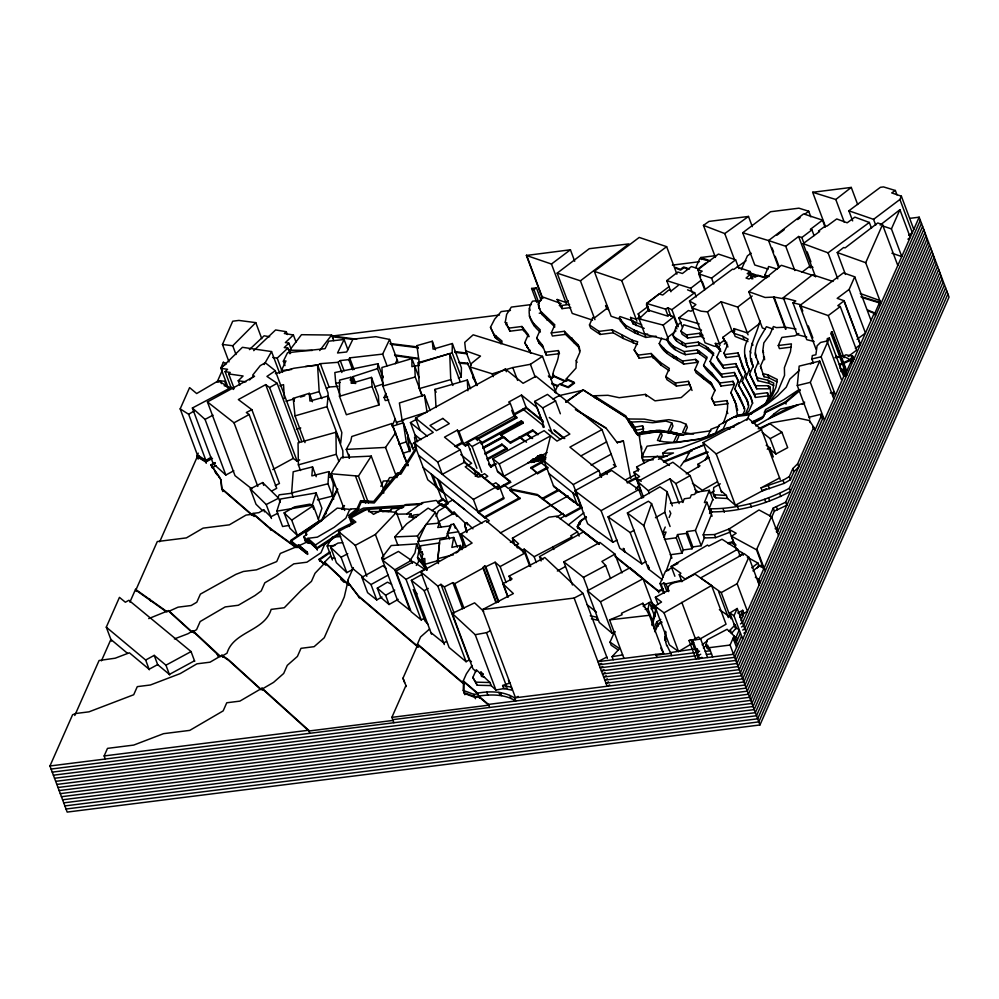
<?xml version="1.0" encoding="UTF-8"?>
<svg xmlns="http://www.w3.org/2000/svg" width="999" height="999" viewBox="0 0 999 999"><rect width="100%" height="100%" fill="white"/><g stroke="black" fill="none" stroke-linecap="round" stroke-linejoin="round"><path stroke-width="1.5" d="M397.003 423.926L382.842 386.039L381.918 367.495L411.938 358.591L411.925 366.683L414.66 365.959L415.259 377.023L422.34 395.954M350.974 377.21L351.248 383.341L371.478 377.41L378.371 395.854L378.958 404.982L346.378 414.747L339.485 396.303L339.585 380.107L350.974 377.21L353.097 382.892M462.662 547.477L462.687 544.93L463.424 544.817L462.724 539.822M755.244 352.922L756.368 357.929C752.359 346.94 761.35 335.889 766.395 326.723L773.338 329.183M540.409 332.005C531.043 325.062 525.037 311.713 532.517 301.198L536.201 300.736L538.573 301.998L541.021 300.137M452.172 352.797L452.335 343.519L433.091 349.175L432.305 341.246L416.92 345.617L419.255 363.012L452.172 352.797L461.251 377.073L458.391 377.959M461.251 377.073L461.413 367.807L452.335 343.519M580.019 350.911L579.37 347.939L565.521 334.378L552.397 336.026L551.248 332.954L564.373 331.293L578.221 344.867L579.857 352.31L576.286 360.402L576.011 368.094L566.358 378.796L567.12 380.856M616.97 540.059L612.924 542.307L587.637 523.763L574.974 490.746L611.7 470.442L638.786 489.585L642.02 498.214M374.662 386.8L383.304 383.978L377.56 368.619L377.884 363.736L334.84 372.54L335.789 383.416L339.972 394.593M721.091 490.871L726.398 495.429L727.547 498.501L715.808 497.852L714.435 496.928L713.286 493.856L713.736 487.549L720.304 483.816M714.435 496.928L714.61 494.405M293.207 497.127L291.646 492.944L293.182 471.778L312.537 466.895L316.196 476.673M333.716 499.15L327.972 483.778L328.846 471.615L311.863 475.886L312.537 466.895M333.441 483.903L332.567 496.078L317.432 499.887M723.014 423.514C726.073 416.446 728.933 408.291 726.947 400.599L713.823 402.247L711.5 398.176L715.084 390.072L711.213 382.917L694.867 369.667L698.451 361.563L695.604 359.378L682.492 361.026L672.714 355.12L665.709 350.374L659.253 343.544L661.638 338.137M666.67 645.691L665.097 639.472L665.521 631.281M665.809 632.042L665.384 640.234M809.789 418.968L797.289 385.527L799.163 366.121L819.717 361.101L833.84 398.901M438.998 561.401L437.962 558.603L439.772 539.972L453.696 537.45L457.355 547.227M658.066 604.445L655.394 597.277L668.543 590.284L667.894 589.685C667.132 583.129 677.172 581.868 681.942 581.206L694.967 574.088L711.575 585.501L726.048 624.225L700.349 638.773M328.159 395.979L341.833 432.555L340.684 443.244L327.01 406.668L328.159 395.979L309.965 401.061L309.278 393.319L293.219 398.364L295.017 415.884L305.007 442.607M670.079 526.498L664.76 512.25L667.057 491.67L659.964 486.85L608.066 516.858L619.78 548.201L641.882 563.898L645.878 561.55M354.345 383.441L352.772 379.245L353.084 376.598L377.56 368.619M438.486 563.573L437.45 560.776L439.597 542.932L420.866 545.716L419.393 552.347L425.137 567.719M764.21 358.753L762.824 350.686L763.823 342.907L769.879 334.49L773.401 326.536L776.36 327.597L785.326 327.185L796.041 329.108M841.37 379.395L826.997 340.984L827.322 338.549L829.395 338.062L843.755 376.486L844.48 372.227M813.461 363.224L811.862 358.966L812.324 355.569L815.896 354.732L817.07 345.829L820.529 342.482L826.997 340.984M831.455 332.068L845.816 370.479L845.554 372.427L831.18 334.003L831.455 332.068L832.117 331.905L846.478 370.329L776.935 527.672L775.149 528.708M528.483 336.538L523.114 329.545L509.989 331.193L505.269 322.215L506.643 314.385L511.326 307.093L531.406 304.558M506.418 325.287L506.868 322.677M453.696 537.45L451.86 547.415L460.389 545.454L461.963 549.65M842.544 373.426L843.268 369.48L840.833 370.879M839.772 368.132L843.618 369.93L841.121 371.653M844.767 373.002L846.141 372.502L852.309 358.541L850.374 360.427L839.635 365.234M844.417 372.552L845.853 371.74L847.002 374.812L845.566 375.624L843.618 369.93M412.487 563.249L411.413 560.352L398.439 551.436L382.467 560.027L394.805 569.78L409.977 610.352L397.639 600.599L381.68 557.979L391.221 545.541L416.77 543.906L414.947 552.884L409.94 560.739M426.61 569.905L420.342 561.65L418.681 560.689L417.532 557.617L419.068 550.049M419.006 559.115L418.394 562.112L416.283 565.422M653.771 624.35L648.026 608.99L649.412 602.397L643.069 606.143M652.622 621.278L654.008 614.697M553.421 377.36L552.659 375.312C553.833 366.808 560.014 359.44 558.354 350.574L545.242 352.222L546.391 355.294L559.502 353.646M651.985 624.812L656.093 608.104M652.272 625.574L656.73 607.604M565.884 516.533L537.387 494.517L511.338 489.123L510.052 489.822L510.389 490.746L511.675 490.047L537.737 495.442L565.884 516.533L581.93 507.767L553.771 486.663L544.243 461.163L550.574 435.876L499.25 463.936L492.794 458.741L544.13 430.681L557.03 441.083L569.867 434.066L549.275 417.457M753.321 366.72C744.592 351.149 757.08 335.851 759.864 320.617M707.454 648.676L705.981 644.73L707.379 639.71L727.097 629.295L734.103 635.938L737.549 645.154M707.829 645.292L707.13 647.802L710.351 650.749L705.282 651.385M347.702 580.444L348.551 584.565L347.702 580.444L353.359 567.644M578.059 528.633L577.285 526.585L580.019 521.228L586.213 516.67M288.723 525.474L282.58 526.51L276.835 511.151L280.731 498.963L316.146 492.932L321.89 508.304L318.394 519.168M313.786 509.353L312.212 505.157L316.146 492.932M460.389 545.454L458.479 551.373L455.969 553.059M739.822 617.544L742.694 610.314L737.786 613.061M740.971 620.629L743.843 613.386L742.694 610.314M663.111 577.285L643.806 525.649L651.573 503.646L648.401 501.236L627.409 512.974L648.326 568.918L662.374 579.782M671.34 556.518L666.358 570.616L668.793 570.317M449.45 538.998L447.352 533.416L450.749 524.575L453.746 524.113L458.541 531.755L463.761 545.729M477.085 385.527L470.142 366.958L471.553 363.349L480.519 356.094L465.659 350.786L464.722 342.382L473.176 334.815L542.494 356.331L556.381 393.469M670.154 554.77L681.992 553.134L676.248 537.774L677.547 534.577L686.325 533.379L687.075 531.555L695.416 530.382L706.88 502.235L704.382 502.597L709.365 490.284L695.629 492.22L694.767 494.393L691.333 494.905L690.097 497.952L684.265 498.776L683.154 501.573L670.441 503.359M681.992 553.134L683.291 549.949L677.547 534.577M809.128 417.182L820.866 414.31L821.515 415.447L789.31 488.324L790.459 491.396C766.146 504.507 737.474 512.3 710.214 511.838L709.065 508.766L712.811 499.5M709.527 513.523L710.639 510.789M730.544 531.943L715.634 537.637L704.345 537.949L703.196 534.865L711.475 514.535M683.291 549.949L692.07 548.751L692.831 546.915L701.161 545.754L704.595 537.312M417.894 541.583L425.999 524.325L439.51 523.114L437.712 527.522L450.974 525.811L446.178 537.375L417.894 541.583L421.029 549.962M664.547 536.663L662.986 532.479L665.222 527.047M669.13 517.532L670.816 513.449L669.642 510.876M663.973 537.087L666.058 532.042L662.986 532.479M211.189 457.217L205.869 460.364L197.427 454.995L180.182 408.891L189.598 387.612L196.678 393.544L218.556 380.656L229.92 388.261M229.021 361.95L222.465 344.443L232.73 321.203L238.886 320.429L255.769 322.627L261.775 338.686M111.513 641.121L106.294 627.16L119.455 597.365L125.35 602.222L128.908 600.287L191.059 651.573L194.705 661.35M217.07 382.167L222.39 370.142M910.002 218.331L919.167 217.183L949.05 297.09L759.952 724.962L67.183 812.087L49.95 765.983L72.602 714.735L75.862 713.486L88.986 711.837L133.704 694.742L137.288 686.638L150.399 684.989L180.22 673.588L196.915 663.836L210.04 662.187L221.978 655.207L228.571 659.777L260.889 689.148M74.775 715.484L99.076 660.501L115.197 658.204L129.37 652.784L149.101 669.255L157.655 664.61L169.393 674.412L194.505 660.789M101.423 660.851L110.889 639.447L127.585 653.396M129.895 602.122L135.539 589.348L167.233 611.838M197.727 458.079L196.965 456.031L198.227 453.171M159.69 541.783L197.253 456.793L205.769 462.013L212.512 458.366M198.114 459.103L199.375 456.243M105.295 759.028L104.146 755.943L107.492 748.376L133.729 745.079L163.536 733.678L189.773 730.381L223.177 710.876L226.748 702.772L239.872 701.123L262.05 688.174L308.641 730.232L309.79 733.303M277.947 497.514L279.146 494.817L292.657 493.119M388.773 400.075L385.264 400.524L384.116 397.44L385.901 393.394M392.195 425.761L395.179 419.006M380.894 486.451L383.279 481.043L389.111 480.756M500.874 343.831L502.072 341.134L494.055 334.49L490.472 327.285L494.692 319.106L501.186 311.576L510.452 310.414M435.964 516.471L438.349 511.063L446.041 506.193L454.12 514.16M538.311 303.971L539.585 308.953L538.311 303.971L542.12 296.778L561.188 303.546M524.7 342.719L530.831 352.822L524.7 342.719L528.284 334.628L521.965 326.473L508.841 328.122L505.269 322.215M465.634 523.563L453.983 512.075L453.296 513.623L438.361 521.915L439.223 524.225M536.675 337.999L542.257 344.955L543.406 348.027L539.235 343.444L536.675 337.999L540.247 329.895L533.329 323.114L529.258 315.984M551.248 332.954L554.832 324.85L540.684 311.326L541.833 314.398L554.87 326.948M347.402 581.493L358.454 595.904L418.606 647.077L417.457 644.005L420.591 636.925L429.607 628.983M404.607 682.554L402.984 678.196L417.744 644.78L463.524 683.728M393.881 722.727L391.87 717.357L405.956 685.476M637.524 344.48L623.164 338.436L613.261 332.804L600.137 334.453L590.609 327.997L589.46 324.925L592.744 317.482L594.33 318.007L607.654 307.854M656.068 336.151L645.866 337.437L635.364 333.179L626.061 327.972L620.454 321.029L619.305 317.957L619.929 316.533L633.016 320.941M620.454 321.029L621.078 319.605M417.457 644.005L464.41 683.953L463.261 680.881L466.371 673.85L472.028 665.496M472.864 677.472L476.286 669.73L490.022 682.517L491.171 685.589L477.26 685.239L472.864 677.472L477.26 685.239M480.419 673.301L480.969 672.065L483.354 674.3L480.419 673.301L481.568 676.373L484.503 677.372M481.568 676.373L482.117 675.137M646.503 304.882L649.063 311.313L646.503 304.882L647.302 303.072L669.118 286.576M669.293 370.716L660.938 365.06L652.31 356.568L639.198 358.216L634.165 349.912L637.737 341.808L632.255 340.197L612.112 329.732L598.988 331.381L589.46 324.925M695.791 267.607L699.837 258.441L709.377 261.201M706.643 358.966L698.413 353.022L685.302 354.67C677.884 351.748 669.492 347.515 666.845 339.36L667.719 337.4L676.011 330.931M713.736 355.219L707.329 349.575L699.375 345.179L686.263 346.828C681.218 344.043 674.55 341.471 672.989 335.377L676.148 326.848L677.222 326.011M704.12 338.311L700.774 336.338L687.649 337.987L682.092 334.228L680.943 331.156L683.753 324.787L701.523 330.082M692.032 390.484L689.547 384.428L676.435 386.076L666.895 379.62L665.746 376.548L669.33 368.444L659.79 361.988L651.161 353.496L638.049 355.144L634.165 349.912M653.296 459.777L642.807 460.089L639.035 434.677L655.844 431.993L661.013 432.342L657.429 440.447L663.885 441.82L675.936 442.582L702.135 438.823M659.777 440.821L662.162 435.427L661.013 432.342M632.554 425.174L631.405 422.102L640.834 421.578L652.697 422.752L665.821 421.103L671.79 422.914L668.206 431.019L682.966 434.852M741.283 269.705L747.402 255.869L751.136 253.172M669.954 432.742L672.939 425.986L671.79 422.914M703.583 365.347L711.825 373.052L719.829 382.979L732.954 381.331L734.103 384.403L720.978 386.051C716.882 377.759 707.255 373.564 703.583 365.347L707.167 357.255L698.588 350.674L697.265 349.95L684.153 351.598L673.301 346.203L666.845 339.36M639.56 433.578L658.541 431.556L677.534 433.491L673.95 441.595L678.583 442.282M738.823 382.417L735.501 375.549L722.389 377.197L711.288 364.385L710.139 361.313L713.723 353.209L706.181 346.503L698.226 342.108L685.102 343.756L675.349 337.812L672.989 335.377M676.286 441.958L678.683 436.563L677.534 433.491M629.632 422.053L628.483 418.981L644.417 419.143L655.831 421.328L668.955 419.68L680.381 421.853L686.188 424.313L682.604 432.417L693.543 434.128M742.145 377.684L736.912 366.683L723.8 368.331L718.044 360.314L716.895 357.242L720.479 349.138L715.334 343.394L719.442 343.831L724.387 340.135M684.952 432.792L687.337 427.397L686.188 424.313M745.766 374.013L739.148 355.969L726.023 357.617L723.95 353.134L727.534 345.03L722.839 337.362L731.88 330.607L734.652 331.506M765.596 277.185L764.834 275.137L768.643 266.496L777.422 269.156M618.319 650.049L611.163 645.204L610.014 642.132L614.722 631.48M707.28 437.4L710.863 429.295L719.417 425.949M730.868 392.532L735.439 402.822L730.868 392.532L734.452 384.428L732.954 381.331M744.505 408.504L734.764 388.823L738.336 380.719L734.352 372.477L721.241 374.126L710.139 361.313M748.713 405.432L748.026 402.46L738.648 385.114L742.232 377.01L735.764 363.611L722.652 365.259L716.895 357.242M752.734 403.234L751.398 398.813L742.182 381.456L745.766 373.351L742.232 366.146L737.999 352.897L724.874 354.545L723.95 353.134M745.716 377.784L754.332 394.355L767.444 392.707L768.593 395.779L755.481 397.427L745.716 377.784L749.3 369.68C744.954 360.302 741.857 348.514 748.139 339.223L742.831 336.288L733.99 333.354L733.978 328.584L747.339 332.917L759.452 323.651M749.575 374.088L755.619 385.751L768.031 385.714L769.18 388.786L756.767 388.823L749.575 374.088L753.146 365.984L752.559 364.672M663.711 593.319L660.052 583.541L665.409 571.44L671.89 567.632M773.738 385.626L769.08 383.329L757.854 380.694L754.67 370.229L758.253 362.125M736.176 417.37L737.374 414.66L735.576 403.409L736.725 406.481L734.29 399.75M777.085 381.88L768.98 377.884L763.998 376.71L760.476 366.283L764.06 358.179L763.448 356.693M742.906 414.573L744.692 410.527C743.169 402.697 739.01 395.517 734.764 388.823M745.004 414.922L748.588 406.818L746.877 399.388L738.648 385.114M791.083 347.128L779.42 348.589L778.271 345.517L781.855 337.412L794.967 335.764L798.825 333.516M653.733 628.708L656.818 621.753L660.801 619.43M746.877 420.217L749.275 414.81L765.971 405.057L777.509 395.954L786.25 387.212L789.822 379.108L799.487 370.242M654.595 631.018L657.679 624.05L661.663 621.728M654.882 631.78L657.966 624.825L661.95 622.502M765.172 404.67L768.156 397.927L767.444 392.707M765.184 414.285L764.422 412.237L765.609 409.54L784.015 399.575L798.151 390.147M848.163 356.518L856.58 350.199L840.271 306.556L837.799 305.682L844.13 300.749L837.212 298.351L849.138 289.423L854.707 276.81L843.406 272.852L799.737 305.582L816.046 349.225M835.476 395.229L821.103 356.805L829.395 338.062M831.18 334.003L832.117 331.905M824.462 420.142L810.326 382.342L819.717 361.101M880.981 303.584L865.708 262.712L882.517 224.663L877.759 222.964L845.154 247.864L843.593 247.552L837.262 252.535L845.441 274.438M736.5 549.587L742.519 552.847L741.895 554.27L739.198 555.594M895.354 190.497L883.491 186.913L880.419 187.3L848.875 210.801L873.563 219.343L899.924 199.475L901.373 196.191L891.72 192.919L895.354 190.497L896.977 194.817M891.907 253.234L901.772 256.556L891.433 228.896L899.912 209.715L910.251 237.375L907.929 239.186M721.228 592.594L737.125 583.703L748.838 557.205L744.143 553.633L700.636 577.934L721.228 592.594L731.031 618.793M769.655 516.158L773.238 508.054L785.676 502.21L823.313 417.07M728.708 529.195L736.176 533.254L731.505 536.213L756.493 549.762L771.515 516.683L759.015 509.94L728.708 529.195L734.178 543.856M779.595 477.947L761.051 487.849L783.004 480.307L789.272 476.648L792.856 468.543L797.639 463.811L813.785 427.26L809.415 420.554L798.089 418.144L771.253 422.802L758.179 428.821M771.403 517.882L774.387 511.126L786.825 505.282L785.676 502.21M761.051 487.849L762.237 490.909L784.153 483.379L790.421 479.72L794.005 471.615L798.788 466.883L797.639 463.811M742.719 639.123L733.99 615.759L737.2 608.491L745.941 631.855L743.893 633.141M821.515 415.447L822.664 418.519L820.866 414.31M832.691 395.829L834.315 392.157L830.356 393.082M840.122 366.508L839.347 364.46L850.087 359.665L852.721 356.181L845.991 354.807L843.406 356.156L834.927 357.729M777.372 532.367L874.387 312.837L867.669 310.002M879.295 304.87L880.281 305.182L879.132 302.11L879.832 300.512L860.264 293.519M759.952 724.962L730.069 645.054L734.103 635.938M758.029 581.793L919.167 217.183M734.265 638.061L736.275 636.7L739.272 629.894L735.177 627.085M920.329 220.255L742.494 622.627L740.446 623.913M740.421 632.966L736.4 642.082L734.402 640.184M921.478 223.326L743.643 625.711L741.595 626.997M741.57 636.051L733.516 654.283L601.373 670.891L603.908 669.58M922.626 226.398L744.792 628.783L742.744 630.069M923.775 229.47L734.665 657.354L602.522 673.963L605.057 672.652M924.924 232.555L735.813 660.426L603.671 677.047L606.206 675.724M926.073 235.627L736.962 663.498L604.82 680.119L607.355 678.796M927.222 238.699L738.111 666.57L605.968 683.191L608.503 681.867M928.371 241.77L739.26 669.642L514.635 697.889C503.546 691.133 490.047 690.971 477.622 693.094L463.261 680.881M929.52 244.842L740.409 672.714L488.449 704.407L478.771 696.166M930.668 247.914L741.558 675.786L392.732 719.655M931.817 250.986L742.707 678.858L49.95 765.983M932.966 254.058L743.855 681.942L51.099 769.055M934.115 257.143L745.004 685.014L52.248 772.127M935.264 260.215L746.153 688.086L53.397 775.199M936.413 263.286L747.302 691.158L54.545 778.271M937.561 266.358L748.451 694.23L55.694 781.343M938.71 269.43L749.6 697.302L56.843 784.427M939.859 272.502L750.749 700.374L57.992 787.499M941.008 275.574L751.897 703.446L59.141 790.571M942.157 278.646L753.046 706.53L60.29 793.643M943.306 281.718L754.195 709.602L61.439 796.715M944.455 284.802L755.356 712.674L62.587 799.787M945.603 287.874L756.505 715.746L63.736 802.859M946.752 290.946L757.654 718.818L64.885 805.931M947.901 294.018L758.803 721.89L66.034 809.015M387.025 365.771L382.667 354.096L389.598 339.448L375.811 336.675L352.947 339.148L346.715 351.973L337.537 352.984L344.106 339.51L328.746 341.171L325.075 348.676L287.525 352.722L283.354 361.226L284.99 365.609M395.292 363.723L397.177 359.727M337.45 488.611L321.815 519.58L290.609 540.471L298.589 547.09M352.635 369.842L348.813 359.615L349.662 357.867L382.667 354.096M337.737 489.385L322.103 520.342L290.896 541.246L297.727 546.915M551.111 379.583L552.947 376.086L565.097 381.456M705.331 459.815L707.504 455.706M349.488 458.029L346.266 449.4L350.736 441.258L351.76 436.513L391.82 423.551L408.017 465.721M264.136 364.56L271.553 351.561L242.432 347.315L220.929 368.344L228.546 388.723M332.392 559.952L327.173 545.978L332.417 537.125L340.684 536.575M383.104 492.757L382.342 490.709L389.585 477.597L396.703 477.235M341.745 508.716L343.394 506.081M342.033 509.49L344.505 505.544M344.692 510.452L330.969 473.751L341.396 457.467L371.253 456.118L383.916 489.997M368.469 502.934L358.441 476.111L371.253 456.118M346.266 449.4L385.552 447.427L395.654 432.629M397.54 475.999L405.132 464.885L407.717 464.56M667.132 456.268L641.645 456.943L647.065 446.191L702.472 438.611M680.694 466.133L684.253 460.976L706.718 451.835M412.537 517.869L411.064 513.923L408.841 517.02L416.096 517.132M635.664 489.36L637.986 486.213M638.274 486.975L639.847 484.865M394.755 536.913L417.457 535.988L435.314 512.325L428.084 508.154L406.73 523.838L394.755 536.913L397.889 545.292M290.709 353.047L289.648 350.212L301.486 334.702L331.606 335.04L333.728 340.709M319.73 350.562L331.606 335.04M394.767 512.937L396.491 510.676L405.844 504.557L422.677 503.459M764.61 405.045L769.367 398.988L772.939 390.884L773.75 383.129L767.931 380.257L756.705 377.622M765.134 404.645L770.554 394.405L770.217 386.788L768.031 385.714M729.033 631.131L735.189 624.812L734.028 624.013M613.211 659.752L612.062 656.68L619.555 648.588L610.014 642.132M672.614 566.108L677.572 562.812M396.378 512.387L380.232 510.714L373.514 514.348L367.182 509.14L350.899 517.957L355.881 522.065L338.474 531.505L355.257 545.367L375.387 534.465L396.378 512.387L402.684 529.27M222.465 344.443L232.73 345.766L255.769 322.627M329.832 551.885L319.118 559.265L325.761 565.197L324.613 562.125L330.694 556.068M814.135 341.521L806.73 339.66L792.944 302.772L795.753 300.961L783.303 297.714L797.09 334.59L806.78 337.113M234.141 388.486L228.696 373.926L230.195 372.44L225.112 371.665L231.106 387.687M239.872 385.102L238.237 380.731L243.069 375.999L228.696 373.926M225.112 371.665L227.547 369.305L220.929 368.344M249.55 379.957L252.834 376.748M253.709 350.661L275.612 329.945L286.301 331.705L287.362 334.553M296.041 342.083L293.394 334.99L285.377 342.57L288.886 343.181L290.996 348.851M288.886 343.181L284.265 347.54L287.849 348.089L289.972 353.758M272.715 357.43L277.173 358.154L287.849 348.089M744.73 415.134L748.9 411.213L752.484 403.109L750.249 395.741L742.182 381.456M249.388 349.613L264.123 335.789L269.68 336.738M667.407 340.097L644.792 334.19L639.048 318.831L648.376 310.102L666.995 315.884L669.03 314.935L673.776 316.795L677.434 326.573M286.301 331.705L284.365 333.504L293.394 334.99M764.422 412.237L785.289 401.998L799.924 389.535M802.322 404.158L804.632 402.098M381.755 511.026L380.956 508.454L403.658 507.067M681.892 581.73L679.258 574.7L680.893 573.251L671.191 566.396L707.504 545.067L708.753 546.053L721.99 539.223L737.624 549.238L740.247 556.281M388.936 511.513L392.245 508.603L402.572 507.929M466.308 531.718L464.66 524.275L466.595 522.577L472.952 528.833M583.853 512.749L568.306 524.999M747.352 557.305L757.954 563.061L751.785 567.794M752.934 570.866L759.103 566.133L757.954 563.061M756.655 568.281L760.152 565.209M751.785 278.896L750.149 274.525L746.028 278.047L749.05 279.033L752.971 276.448L755.232 277.11L758.104 275.299L766.658 277.784M800.211 390.297L785.576 402.772L764.71 412.999L762.312 418.406L752.884 423.414M495.866 602.385L482.829 567.494L484.765 565.909L485.801 566.733L498.851 601.623M814.522 275.936L781.38 265.297L748.813 291.696L765.097 297.477L774.063 297.065L784.777 298.988M693.481 309.278L691.058 311.238L688.398 310.527L678.858 317.869L682.317 327.085M358.866 508.591L351.136 508.941L349.413 510.152L345.829 518.244L334.066 527.385L317.37 537.137L307.904 538.324L315.409 545.004L338.811 529.545L351.423 523.239L349.126 517.095L357.63 510.327L361.213 502.235L374.25 502.972L398.039 474.4L400.886 474.163L416.62 448.801M351.423 523.239L353.484 521.603M348.801 526.336L351.71 524.013M702.16 644.842L707.017 640.983M703.308 647.914L706.955 645.029M317.67 365.147L320.342 363.661L338.074 362.3L340.259 360.577L348.813 359.615M639.048 318.831L663.174 325.112L673.776 316.795M306.231 534.94L305.469 532.892L337.25 508.104L350.836 509.478M678.134 285.539L671.653 290.597L668.731 290.035L662.737 295.005L659.028 293.956L646.603 303.459L649.263 310.552M825.436 226.461L812.662 192.283L835.788 199.488L851.273 187.425L857.666 204.52M880.156 225.1L899.912 209.715M339.685 533.603L324.525 544.692L320.941 552.784L306.905 562.2L293.793 563.861L275.886 576.348L264.822 582.804L261.238 590.909L255.02 595.516L238.324 605.257L225.212 606.917L200.162 621.54L196.578 629.645L193.232 631.605L219.867 656.593M783.303 297.714L812.587 274.737L833.041 281.468M670.916 291.795L666.733 280.619L677.846 272.04L682.404 273.514L691.408 266.558L698.301 268.756L705.706 263.049M666.733 280.619L690.709 288.286L701.485 279.982M746.028 260.764L733.766 269.443L732.542 269.143L689.485 301.024L695.916 304.595L691.97 307.792L701.111 311.188L707.492 311.863L721.078 301.71L737.687 307.093L752.222 295.979M557.18 273.152L589.26 248.701L628.87 243.906L580.419 280.819L557.18 273.152L572.227 313.411L592.569 320.117M700.586 277.023L697.864 269.742L718.406 254.071L735.614 259.802L738.885 268.544M704.682 289.835L698.688 273.826L702.16 271.179L697.864 269.742M698.688 273.826L711.575 278.134L735.614 259.802M536.825 302.422L531.605 288.449L533.978 289.71L536.426 287.837L541.121 300.412M778.708 267.732L768.556 240.559L803.596 213.886L822.502 220.142L825.174 227.297M768.556 240.559L785.738 246.278L798.613 236.476L801.822 237.537L803.958 243.257M822.502 220.142L810.376 229.37L811.925 229.857L814.06 235.577M801.822 237.537L811.925 229.857M802.022 272.178L809.764 266.296L812.974 267.357M621.203 319.643L611.101 316.246L594.33 271.366L639.21 237.425L666.633 246.666L676.91 274.163M594.33 271.366L621.74 280.607L666.633 246.666M768.131 269.068L754.782 265.01L742.707 232.742L770.554 211.738L798.9 208.179L808.715 211.226L810.813 216.845M639.372 316.945L638.224 313.873L648.051 306.456M639.86 316.583L636.226 319.33L630.569 317.432L631.718 320.504M542.519 298.576L526.386 255.457L570.417 249.775L574.712 261.276M526.386 255.457L551.46 264.036L570.417 249.775M568.194 300.662L565.834 302.447L557.155 299.475L562 308.641L570.741 307.542M776.797 235.289L784.165 229.745M797.664 219.555L800.124 217.707M805.032 214.011L808.715 211.226M908.74 235.377L912.324 232.667L899.924 199.475M799.737 305.582L828.246 315.584L840.271 306.556M857.105 339.31L865.459 333.054L849.138 289.423M724.3 344.131L726.76 342.295M855.356 348.401L860.314 344.692L843.993 301.049M646.603 303.459L665.496 309.103L667.769 307.817L671.89 309.653L694.655 292.682L696.253 296.94M677.634 325.012L681.231 322.34M752.859 278.808L750.137 271.503L747.252 273.626L750.149 274.525M815.584 276.885L803.146 243.644L819.642 231.493L818.481 231.069L825.649 225.786L826.81 226.224L836.712 218.943L847.177 222.802L854.882 217.133L869.33 222.452L871.49 228.234M803.146 243.644L828.059 252.822L869.33 222.452M406.768 513.823L422.302 502.659L436.251 500.424L440.784 504.895M715.434 257.43L703.458 225.387L708.953 221.416L748.488 216.446L752.297 226.636M703.458 225.387L724.762 233.566L748.488 216.446M431.943 510.689L441.608 503.758L445.329 507.43M663.786 456.356L662.637 453.284L667.844 449.562L680.956 447.914L710.701 436.663L727.01 427.809L734.29 426.898M218.419 382.167L220.354 380.844L224.638 381.256L226.736 386.838M330.12 552.659L319.405 560.039L323.838 563.985M565.809 401.81L583.241 389.86L625.923 416.92L637.674 435.002L640.284 434.553M565.971 402.272L583.241 389.86M301.798 441.62L275.299 370.754L266.945 376.423L277.148 383.291L299.313 442.582M297.465 535.514L291.72 520.154L313.286 505.681L319.031 521.041L297.465 535.514L289.897 528.234L284.153 512.874L294.568 506.88L309.84 504.17L313.286 505.681M470.142 366.958L492.22 373.826L512.812 367.557L530.419 364.298L542.494 356.331M339.96 532.617L316.558 548.076L303.671 536.6L307.005 534.403L305.469 532.892M340.247 533.391L316.845 548.838L309.353 542.157L305.682 542.619L298.863 545.729L307.43 552.834L306.743 553.146L297.427 546.378L280.294 553.471L276.711 561.575L256.493 569.83L243.369 571.478L235.914 574.35L200.387 594.118L196.803 602.222L191.171 605.519L178.047 607.167L168.831 611.338L190.722 631.156M758.241 565.659L764.06 568.156L757.042 549.413M737.2 608.491L729.894 612.949L735.901 629.008M693.756 642.569L678.546 651.535L669.355 644.867L654.882 606.143L661.538 602.035L655.394 597.277M698.751 467.008L697.777 464.373L709.178 457.43M577.522 531.755L570.666 535.876L572.065 536.888L534.153 556.705L524.188 549.138L522.415 550.037L516.271 544.992L518.618 543.843L512.425 538.186L548.938 517.207L556.88 516.108L577.522 531.755L579.158 536.126M180.182 408.891L188.636 414.26L193.956 411.126M398.201 599.35L389.061 604.507L380.756 597.39L377.31 588.161L387.45 582.192L391.546 584.19M686.238 473.913L699.987 465.809L697.777 464.373M654.882 606.143L664.048 612.812L711.575 585.501M608.066 516.858L630.157 532.554L634.153 530.207M655.444 517.719L664.76 512.25M277.71 513.299L270.816 516.808L263.711 509.84L258.866 512.662L252.972 513.411L254.121 516.483L221.703 488.474L220.767 479.283M329.682 477.322L332.28 475.799M220.754 656.643L192.944 630.831L187.949 633.753L174.388 638.935M776.298 531.78L778.084 530.744L776.935 527.672M353.521 569.068L346.815 572.627L336.401 562.674L330.657 547.315L338.037 543.081L342.657 542.669M394.805 569.78L411.413 560.352M717.257 481.818L702.359 490.284L692.419 483.204M710.077 493.356L714.135 491.046M737.624 549.238L685.139 579.033L679.258 574.7M529.745 566.196L524.85 553.109L485.876 520.554L460.989 533.916L472.102 543.031L420.841 571.915L437.824 586.113L440.946 584.34L444.33 586.937L454.108 613.111M420.841 571.915L449.113 647.514L466.083 661.713L469.218 659.952L471.466 661.675M377.31 588.161L385.614 595.279L394.755 590.134M767.257 449.213L769.854 447.752L773.301 456.968M621.99 572.914L614.947 554.095L601.898 561.45L605.656 565.496L610.526 578.521M736.575 647.364L733.091 638.224M275.287 485.576L279.458 483.466L251.873 409.702L238.349 399.575L265.697 384.627L269.593 387.512L277.148 383.291M265.697 384.627L293.269 458.391L297.178 461.276L299.688 459.865M574.974 490.809L601.086 510.651L638.786 489.585M690.147 475.599L672.864 462.25L637.624 481.593L648.289 490.659L669.904 478.858L675.873 483.578L690.147 475.599L696.678 493.069M742.17 614.323L747.464 611.363L737.125 583.703M326.398 388.511L329.071 387.025L337.937 386.338M557.342 571.028L565.422 566.533M431.518 634.19L411.376 580.332L422.152 574.375M381.993 597.015L376.748 599.912L367.62 592.682L361.875 577.322L382.879 565.759L386.301 568.468M361.875 577.322L371.004 584.54L388.062 575.149M444.33 586.937L452.859 582.617L454.782 583.628L483.454 567.832L496.491 602.734M660.052 583.541L661.138 584.44L663.748 583.004L665.983 583.866L681.68 580.307M275.299 370.754L265.309 362.774L260.264 365.634L252.647 375.199L254.583 376.311L207.43 401.923L234.016 422.789L249.138 414.535L276.711 488.299L271.678 491.046M272.764 469.592L293.269 458.391M420.104 430.394L415.509 418.106L505.344 368.993L523.076 383.291L535.914 376.273L601.985 429.582L615.784 466.471L599.55 475.337M417.582 441.72L410.439 422.589L417.245 418.868M481.868 523.439L427.772 479.807L413.986 442.932L433.241 432.405L415.509 418.106M477.659 439.31L516.845 417.894L516.495 416.97L514.885 415.671L463.548 443.731L458.953 431.431L457.342 430.132L444.505 437.15L460.164 449.775L464.76 462.075L442.295 474.35L437.699 462.062L413.986 442.932M541.758 419.98L537.162 407.692L521.503 395.055L508.678 402.073L510.289 403.371L515.909 418.394M458.953 431.431L510.289 403.371M544.28 427.147L534.652 401.423L547.489 394.405L555.544 400.911L560.364 413.773M454.72 446.378L461.938 442.432L465.509 445.954L469.555 443.731M455.869 446.853L462.275 443.356L465.509 445.954M543.369 421.928L526.448 408.279L513.611 415.284L516.845 417.894M476.91 468.331L467.295 442.607L476.273 437.699L481.118 441.595L490.734 467.332M465.159 445.03L467.857 443.556M475.961 439.123L516.495 416.97M437.699 462.062L460.164 449.775M553.021 399.026L559.627 395.417M467.295 442.607L472.127 446.503L481.118 441.595M534.652 401.423L542.719 407.917L555.544 400.911M480.806 443.019L521.328 420.866L522.939 422.165L523.289 423.089L500.824 435.364L500.487 434.44L522.939 422.165M481.143 443.943L521.678 421.79L523.289 423.089M482.842 447.527L501.898 437.1M483.004 447.902L503.271 436.825M483.191 448.439L503.608 437.287M484.79 453.471L501.86 444.143L506.693 448.039L507.03 448.963L487.35 459.727M485.139 454.383L502.197 445.054L507.03 448.963M500.487 434.44L510.152 442.245L532.617 429.97L538.374 434.615M500.824 435.364L510.501 443.169L532.954 430.894L537.562 434.602M487 458.803L506.693 448.039M488.623 463.948L490.946 465.834L494.792 463.723M488.961 464.872L491.296 466.758L496.428 463.948M475.174 476.173L479.183 473.976M443.144 499.825L442.794 498.901L437.587 501.748L437.937 502.672L443.144 499.825L447.977 503.721L443.356 506.243M484.565 478.046L487.774 476.298L484.54 473.688L478.134 477.197L465.234 466.795L471.653 463.299L460.776 454.52M441.858 505.956L452.759 499.987L464.572 509.39M527.759 462.662L540.559 460.164L537.3 457.467M547.065 452.597L503.846 476.236L499.25 463.936M527.959 463.211L529.383 462.437M492.619 484.552L495.829 482.792L499.05 485.402L503.996 498.613L478.321 512.637L473.389 499.425L418.581 455.219M532.192 460.189L534.34 461.925L537.162 460.264L537.537 461.276L538.961 460.489L535.701 457.792M538.923 460.389L540.359 459.615L540.734 460.626L543.543 458.966L543.918 459.977L538.548 455.644M540.521 460.064L543.756 459.515L539.423 455.956M543.718 459.415L545.354 459.19L539.935 454.757M548.226 467.882L537.662 473.663L530.869 467.544L545.566 459.503M473.389 499.425L499.05 485.402M531.206 468.469L544.58 461.151M601.985 429.582L569.905 447.127L598.913 470.529L601.473 477.36M463.611 461.151L497.452 488.449L510.289 481.431L510.639 482.355L497.802 489.373L463.948 462.062M547.614 467.107L508.441 488.523L503.608 484.627M477.984 511.725L503.646 497.689M581.181 455.769L606.593 441.883M519.717 497.627L484.428 516.92L484.777 517.844L520.067 498.551L510.052 489.822M486.7 522.227L489.26 520.816L423.176 467.52M591.133 465.134L611.188 454.17M558.266 489.647L542.22 498.414L542.569 499.338L558.616 490.571L558.266 489.647L581.58 506.843L559.902 518.693M544.243 461.163L573.251 484.565L598.913 470.529M500.349 532.942L568.131 495.891M510.364 542.27L514.435 540.047M556.455 517.07L563.236 513.374M395.904 571.078L406.031 579.37L424.625 569.255L413.474 561.763L395.904 571.078L411.076 611.638L421.203 619.929L425.187 617.769M411.376 580.332L424.175 590.671L428.271 588.448M485.801 566.733L495.117 562.225L500.137 566.545L524.85 553.109M760.114 429.108L769.992 423.726L781.93 432.292L787.687 447.652L775.923 453.996L770.279 449.575M446.441 641.433L443.706 642.919L430.906 632.579M196.965 456.031L205.482 461.251L210.876 458.329M211.8 466.82L211.039 464.76L215.072 462.574M215.359 463.349L211.326 465.534L219.48 477.197M212.188 467.844L216.221 465.646M106.294 627.16L145.654 660.039L154.208 655.381L165.946 665.197L169.605 674.974M165.946 665.197L191.059 651.573M738.761 422.939L728.483 428.509L729.807 429.258M755.831 425.974C771.54 417.632 786.588 406.256 804.545 403.334M586.5 517.445L581.618 520.516L577.572 527.36L598.376 543.543M615.072 631.955L612.325 633.428L599.288 622.427L587.449 590.771L629.994 567.757L643.031 578.758L654.333 608.978M587.449 590.771L600.486 601.773L643.031 578.758M651.061 608.791L653.721 607.342L651.348 605.344M762.262 432.43L770.179 438.623L781.93 432.292M709.065 508.766C736.325 509.228 764.997 501.436 789.31 488.324M572.452 584.989L563.798 561.838L599.949 542.445L614.947 554.095M233.566 389.46L231.331 387.387L192.382 408.004L205.045 419.393L213.012 415.147M192.382 408.004L213.187 463.623L225.836 475.024L233.816 470.766M721.703 492.519L703.046 442.619L748.376 418.394L761.55 429.695L780.207 479.595M703.046 442.619L716.196 453.921L761.55 429.695M563.798 561.838L583.453 577.36L605.656 565.496M726.623 497.714L735.389 505.244L766.183 488.798M330.657 547.315L341.071 557.255L347.777 553.696M701.897 657.317L699.55 658.553L692.657 640.109L698.501 637.012L700.686 639.098L707.579 657.542M699.587 651.161L697.252 652.397L599.075 664.747L601.61 663.423M700.736 654.233L698.401 655.469L600.224 667.819L602.759 666.495M640.759 490.709L633.853 472.265L639.085 469.518L636.6 466.945L657.417 456.193L669.392 465.472M518.194 696.39L515.509 697.777L482.529 609.577L574.138 598.051L583.016 593.431L607.342 658.503M606.805 657.055L597.926 661.675L663.623 653.408L649.375 615.297L642.906 603.271L621.503 613.274L622.102 614.722L609.565 619.867L623.813 657.979M609.652 684.939L607.117 686.263L574.138 598.051M510.676 580.456L509.053 576.123L544.792 557.542L583.016 593.431M507.729 596.728L502.859 583.716L512.062 578.933L509.053 576.123M482.529 609.577L513.374 593.556L502.859 583.716M626.098 479.495L635.339 474.762M278.621 498.189L262.662 482.567L250.274 488.873L266.221 504.52L278.621 498.189L280.195 502.385M251.873 409.702L246.316 412.525L249.138 414.535M643.618 497.602L636.463 478.146L639.585 476.56L633.853 472.265M541.146 560.963L539.51 556.605L583.591 531.83L599.375 544.393M751.685 422.152L764.322 415.921M751.972 422.927L763.348 417.307M349.126 517.095L364.011 509.665L380.956 508.454M627.035 482.23L636.388 477.559M627.322 483.004L636.675 478.334M483.703 611.376L474.625 602.859L452.235 613.448L475.224 634.702L486.476 632.667L490.409 630.744M509.94 682.991L502.622 685.526L503.771 688.598L512.25 690.159L511.101 687.087L502.622 685.526M297.902 547.664L297.14 545.604L298.576 544.954L307.143 552.06L307.917 554.12M810.401 363.986L813.223 362.699M297.14 545.604L306.456 552.372L307.143 552.06M674.662 565.009L677.859 563.586M658.453 459.278L673.476 452.972L662.637 453.284M703.771 438.062L715.509 433.141L719.093 425.05L737.662 415.06L750.773 413.411L765.783 403.871L772.364 395.392L775.936 387.287L777.284 379.47L767.831 374.8L762.849 373.626L763.998 376.71M704.145 444.717L690.359 450.412L684.54 461.75L708.291 452.11M663.348 461.426L704.345 444.905M692.245 450.749L663.636 462.187M698.189 658.129L695.916 659.003L689.023 640.559L691.296 639.685L698.838 658.641L691.296 639.685M148.726 618.593L168.544 610.576L192.258 632.142M703.196 534.865L714.485 534.565L729.395 528.871M699.824 438.911L714.435 433.891L723.239 428.958L726.81 420.854L734.402 416.758L747.514 415.097L770.953 400L777.771 391.496L784.552 375.337L784.39 367.707L790.471 351.636L791.395 343.868L778.271 345.517M615.022 556.056L658.116 590.734L663.274 589.01M662.275 590.209L658.403 591.495L615.309 556.83M430.194 410.552L424.388 395.03L399.388 402.984L402.073 420.017L413.149 449.65M402.073 420.017L427.035 412.088L424.388 395.03M392.157 426.323L403.309 422.789L408.017 435.364M398.863 444.255L406.231 441.908L403.309 422.789M415.459 447.053L412.525 447.977L411.825 443.506M402.672 453.359L409.677 451.136L407.542 437.087M426.635 570.392L422.465 559.215L424.787 558.478L424.987 564.285L427.072 569.88M414.385 366.458L418.506 365.209M339.485 396.303L372.065 386.551L371.478 377.41M623.301 440.734L617.282 442.507L623.463 441.196L630.756 478.546M275.412 373.638L293.806 368.269L317.545 364.872L327.997 392.832L328.359 398.776M285.989 401.261L294.655 398.751M300.424 397.065L304.745 395.804M309.078 394.543L319.18 391.608L317.545 364.872M296.453 429.233L300.774 427.972M279.857 385.726L283.541 384.652L284.365 398.589M436.014 407.505L435.015 389.385L467.307 380.032L470.554 388.698M295.017 415.884L327.01 406.668M422.04 395.879L419.318 388.599L418.256 362.637L449.725 353.646L460.064 381.306M419.318 388.599L450.749 379.62L449.725 353.646M424.987 564.285L437.45 560.776M382.842 386.039L415.259 377.023M342.944 458.054L342.832 450.699L335.939 432.267L298.052 442.807L298.376 464.86L300.499 470.529M396.403 422.302L403.771 420.254M298.376 464.86L336.263 454.308L335.939 432.267M350 379.957L352.772 379.245M291.646 492.944L327.972 483.778M437.962 558.603L453.471 554.757M797.289 385.527L810.326 382.342M335.789 383.416L340.11 382.392M811.862 358.966L821.103 356.805M845.816 370.479L846.478 370.329M559.04 395.641L583.354 390.159L626.086 417.382M727.834 542.869L732.304 541.957L735.651 544.505M728.121 543.631L732.592 542.719L735.938 545.267M490.397 684.864L495.904 690.022L507.155 687.986M419.393 552.347L422.015 551.885L423.064 554.682M631.405 422.102L634.74 427.172L642.569 425.799L643.718 428.871L635.888 430.244L628.483 418.981M642.257 432.405L637.037 433.316L625.461 415.696L594.08 395.791L607.904 395.292L619.23 397.702L645.466 394.393L655.007 400.849L681.243 397.552L691.383 388.623L688.398 381.343L675.287 382.992L665.746 376.548M637.499 434.54L641.408 433.866M637.612 434.852L640.222 434.39M276.835 511.151L312.212 505.157M710.963 430.756L684.502 434.553L672.639 433.366M447.352 533.416L458.541 531.755M460.089 547.739L462.887 547.327M645.179 609.402L648.026 608.99M664.41 539.41L676.248 537.774M812.662 192.283L851.273 187.425M701.548 259.565L700.786 257.517L716.271 255.569M672.339 265.122L699.487 261.701M531.605 288.449L536.426 287.837M557.155 299.475L560.839 305.569L569.592 304.47M333.329 338.049L332.555 336.001L499.463 315.01M539.248 313.224L542.332 312.837M619.305 317.957L624.912 324.9L634.215 330.107L644.717 334.365L647.639 334.003M680.943 331.156L686.5 334.915L699.625 333.266L702.971 335.239M384.116 397.44L387.624 397.003M659.253 343.544C663.498 353.933 675.074 357.929 683.641 364.098L696.753 362.45L695.604 359.378M711.5 398.176L714.972 405.319L728.096 403.671M745.579 414.148L751.41 413.411M740.134 415.134L745.966 414.398M748.875 414.036L751.797 413.661M641.458 432.38L656.655 430.494L676.685 434.215M640.134 432.754L659.303 430.182L670.866 432.055L675.886 433.866M418.394 514.435L413.711 515.022L411.576 517.007L412.212 516.995M624.263 549.125L623.189 548.364L625.411 552.21L624.338 551.436M649.375 615.297L609.565 619.867M689.023 640.559L691.945 640.197M692.657 640.109L700.686 639.098M612.062 656.68L622.664 654.907M705.981 644.73L709.203 647.677L730.069 645.054M656.131 655.157L670.779 653.321L666.882 645.267M706.43 654.47L711.5 653.833M463.236 690.359L473.851 694.367L477.909 693.855L463.548 681.643L463.236 690.359L464.86 694.717M514.635 697.889L515.784 700.961C503.459 693.356 488.399 694.38 474.712 696.678L464.098 692.657L463.936 685.027M391.87 717.357L488.736 705.169L479.058 696.94L475 697.452L464.385 693.431M104.146 755.943L308.641 730.232M393.019 720.429L308.928 731.006L262.337 688.935L273.551 682.392L283.691 673.463L287.275 665.359L297.415 656.43L300.999 648.326L314.111 646.678L324.25 637.762L334.99 613.448L340.709 605.082L344.28 596.977L347.689 582.255L358.741 596.665L417.719 646.84M305.469 366.496L316.146 365.322M283.354 361.226L285.989 360.939L281.306 370.579L291.533 369.468M382.105 511.525L390.909 510.576M421.466 504.333L363.436 508.129L348.551 515.559L357.055 508.791L360.639 500.699L373.676 501.436L397.465 472.864L400.312 472.627L416.108 447.727L414.51 437.1M346.628 526.523L349.6 526.323M327.173 545.978L334.827 545.466M331.768 558.266L334.827 558.066M648.601 431.693L661.251 431.106L674.937 433.828M330.969 473.751L358.441 476.111M417.582 548.463L420.567 548.339M642.12 432.167L643.531 432.142M396.603 514.173L411.064 513.923M368.581 511.638L379.508 511.55M382.629 511.525L388.873 511.476M476.111 682.167L490.022 682.517M289.648 350.212L312.212 350.474M651.311 431.243L663.598 431.468L671.141 433.079M713.286 493.856L714.66 494.78L726.398 495.429M642.732 431.63L646.178 431.83M459.065 362.425L467.582 363.137L476.91 385.464M459.353 363.186L467.869 363.911M654.008 430.794L665.933 431.843L675.811 434.028M719.317 346.765L714.21 346.228L705.069 342.832L689.485 301.024M390.122 343.531L417.744 346.965M454.595 351.548L466.87 353.084M390.409 344.293L418.032 347.739M454.882 352.322L467.157 353.846M679.332 434.415L683.716 434.99M332.555 336.001L356.668 339.223M332.842 336.775L352.435 339.385M394.58 354.895L418.356 358.341M394.867 355.656L418.643 359.103M238.237 380.731L245.854 381.855M678.496 434.577L681.043 435.052M590.272 615.796L596.316 617.082L597.464 620.154L591.42 618.868M678.296 434.59L680.606 435.139M792.944 302.772L800.349 304.633L802.784 311.026M224.163 385.701L232.655 388.124M678.858 317.869L699.213 323.938M742.707 232.742L769.43 240.846M861.063 296.566L879.132 302.11M861.35 297.327L879.42 302.872L874.674 313.599L867.956 310.776M556.056 392.607L554.77 392.207L557.642 385.701L560.014 383.828L568.069 386.863L574.3 382.317L566.358 378.796M764.834 275.137L769.193 276.498M765.122 275.911L768.019 276.823M749.687 272.864L763.286 277.372M756.855 276.049L751.373 274.151M747.964 341.558L735.139 336.426L733.99 333.354M882.966 226.049L891.433 228.896M559.278 305.569L562.225 306.581M737.262 267.008L750.137 271.503M700.786 257.517L710.476 260.914M836.013 356.231L838.86 357.23M644.243 328.434L633.104 323.876L631.955 320.804L641.758 324.887M689.522 269.031L683.703 266.97L680.244 269.38L675.486 267.382M688.348 269.293L683.99 267.732L680.531 270.142L675.774 268.157M765.084 328.921L762.362 327.959L748.813 291.696M837.262 252.535L865.708 262.712M551.685 383.341L558.453 385.889M551.972 384.116L557.392 386.151M381.68 557.979L384.515 559.078M687.537 289.847L694.655 292.682M552.659 375.312L566.158 381.281M548.351 375.974L552.447 377.784M548.638 376.735L551.373 377.947M730.431 617.182L719.38 609.677M843.406 356.156L850.087 359.665L851.235 362.737L853.171 360.851L852.022 357.779M438.361 521.915L439.048 522.315M417.532 557.617L419.193 558.578L426.885 568.643M576.535 409.952L605.794 427.784L617.457 442.969M575.374 409.602L605.968 428.246M761.176 565.846L764.235 567.757L765.384 570.829M755.344 577.26L759.015 579.557L760.164 582.629M636.463 478.146L641.246 481.293M766.208 445.292L769.854 447.752M607.392 306.705L605.581 305.482L606.743 308.554L608.541 309.777M490.472 327.285L495.204 337.562L502.16 343.281M729.894 612.949L733.99 615.759M695.167 489.672L698.726 492.207M252.972 513.411L270.017 528.146L295.829 546.903M296.116 547.664L270.304 528.921L253.259 514.173L246.029 515.084L229.333 524.837L203.097 528.134L186.401 537.887L157.293 541.545L135.827 590.122L166.284 611.713M694.867 369.667L696.016 372.739L711.563 385.002L714.947 390.759M627.409 512.974L643.806 525.649M577.285 526.585L599.313 543.731M251.923 488.961L235.015 475.674L207.43 401.923M587.187 604.782L596.44 612.087M613.374 464.535L615.784 466.471M543.031 421.004L526.098 407.355L513.274 414.36L511.738 410.264M553.871 429.745L564.772 438.536M554.258 430.706L563.923 438.499M522.902 409.103L542.232 424.712L543.256 427.435M548.688 429.907L560.564 439.485M526.573 433.678L532.592 438.536M525.736 433.653L531.643 438.411M520.042 437L526.498 442.207M541.908 454.645L545.666 457.455M541.57 454.533L545.866 458.004M519.18 436.95L524.425 441.171M542.257 455.569L544.617 457.467M540.846 455.169L545.142 458.641M540.147 455.319L544.443 458.778M540.322 456.368L543.543 458.966M537.649 455.819L541.945 459.29M537.824 456.281L542.157 459.84M538.024 456.83L542.332 460.302M537.125 457.018L540.359 459.615M536.438 457.155L540.734 460.626M536.613 458.204L538.761 459.94M535.914 458.341L539.135 460.951M540.884 462.5L546.815 467.282M535.014 458.529L537.162 460.264M535.177 458.978L537.362 460.814M534.315 458.666L537.537 461.276M533.416 458.853L535.564 460.589M533.591 459.303L535.776 461.138M532.717 458.991L535.939 461.6M503.971 437.062L506.393 439.011M531.992 459.627L534.178 461.463M548.838 473.451L577.847 496.853L573.251 484.565M530.606 460.514L532.754 462.237M530.869 467.544L537.662 473.663M553.434 485.739L573.776 502.16M497.39 471.029L510.289 481.431M510.639 482.355L497.739 471.953L492.794 458.741M510.389 490.746L520.067 498.551M410.439 422.589L427.197 436.113M415.035 434.89L420.991 439.697M478.321 512.637L484.777 517.844M447.627 502.797L441.183 497.602L432.854 475.312M650.586 602.06L655.269 605.881M652.047 603.783L655.556 606.655M362.937 576.985L352.147 568.081L338.474 531.505M300.799 548.926L306.156 553.359M539.51 556.605L542.981 559.552M252.085 515.247L221.99 489.235L221.054 480.044L211.039 464.76M476.123 671.628L472.927 668.768L452.235 613.448M304.82 539.672L308.054 542.544M305.107 540.447L308.341 543.319M324.613 562.125L349.275 585.239L348.114 582.167M261.176 689.909L228.858 660.551L222.265 655.981L227.023 653.196C233.416 631.268 264.76 631.318 271.154 609.39L284.278 607.742L301.248 590.309L311.451 581.368L315.022 573.276L324.9 562.887L348.838 585.339M340.622 579.108L344.031 582.305M284.153 512.874L291.72 520.154M262.4 510.501L256.019 504.245L250.274 488.873M456.955 516.471L453.983 512.075M447.902 509.49L452.959 514.473M437.937 502.672L440.072 504.77M720.966 351.373L716.483 346.466L715.334 343.394M417.082 593.831L413.236 589.56L424.95 620.916L427.834 624.113M214.635 471.341L217.083 474.837M382.342 490.709L383.903 492.944M727.971 346.928L722.839 337.362M628.259 421.291L632.392 427.584M634.053 430.094L636.538 433.866M812.749 426.985L814.934 430.344L813.785 427.26M638.224 313.873L640.709 318.631M660.751 648.064L663.623 653.408M476.623 384.702L472.664 376.511L473.426 378.559M404.12 456.431L407.942 465.522M746.253 362.412L749.937 371.553M755.219 354.857L758.903 363.986M538.436 305.881L541.833 314.398M630.569 317.432L633.104 323.876M542.257 344.955L546.391 355.294M402.984 678.196L406.318 686.563M901.373 196.191L913.785 229.383M882.517 224.663L897.801 265.534M873.563 219.343L875.723 225.112M848.875 210.801L852.659 220.904M835.788 199.488L844.305 222.265M874.387 312.837L875.536 315.909M854.707 276.81L871.028 320.454M828.059 252.822L837.786 278.846M844.13 300.749L860.439 344.393M852.721 356.181L853.87 359.253L852.796 359.103L851.648 356.031M807.167 251.835L810.913 261.85M798.613 236.476L810.376 267.932M828.246 315.584L844.018 357.767M843.268 369.48L845.566 375.624M785.738 246.278L794.829 270.579M808.303 325.911L810.951 333.004M811.263 333.728L812.861 337.974M772.052 247.864L773.626 252.073M775.199 256.281L778.87 266.096M820.703 414.697L821.852 417.769M774.063 297.065L786.001 328.971M773.613 297.44L785.539 329.345M809.415 420.554L810.177 422.602M753.883 274.438L754.645 276.486M724.762 233.566L734.565 259.79M785.289 401.998L786.063 404.046M762.824 350.686L763.586 352.734M767.831 374.8L768.98 377.884M767.931 380.257L769.08 383.329M752.16 343.156L752.921 345.204M760.476 366.283L761.625 369.355M737.687 307.093L748.064 334.84M750.099 351.061L750.861 353.109M792.856 468.543L794.005 471.615M742.831 336.288L743.98 339.36M750.574 358.653L753.308 366.546M754.67 370.229L757.854 380.694M744.717 354.957L745.866 358.029M745.504 358.254L746.653 361.326L746.128 359.128M755.619 385.751L756.767 388.823M733.978 328.584L734.74 330.632M789.272 476.648L790.421 479.72M753.171 381.281L754.32 384.353M721.078 301.71L732.542 332.367M711.575 278.134L713.748 283.953M753.621 392.095L755.481 397.427M770.179 438.623L775.923 453.996M737.999 352.897L739.148 355.969M742.232 366.146L743.381 369.218M783.004 480.307L784.153 483.379M750.249 395.741L751.398 398.813M738.523 369.83L739.672 372.902M735.764 363.611L736.912 366.683M746.877 399.388L747.639 401.436M702.21 281.393L704.932 288.661M723.214 337.924L724.362 340.996M754.307 420.829L755.082 422.877M742.569 392.27L743.718 395.342M734.352 372.477L735.501 375.549M779.682 493.494L780.831 496.565M724.874 354.545L726.023 357.617M743.968 406.793L744.73 408.841M707.492 311.863L720.042 345.442M739.035 395.929L740.184 399.001M737.562 393.244L738.711 396.316M718.506 346.616L719.655 349.687M776.36 506.693L777.509 509.765M768.256 485.651L769.405 488.723M722.652 365.259L723.8 368.331M721.852 364.273L723.001 367.345M736.538 407.117L737.687 410.189M773.238 508.054L774.387 511.126M690.709 288.286L692.27 292.47M768.531 497.777L769.68 500.849M721.241 374.126L722.389 377.197M771.515 516.683L778.521 535.439M708.054 347.914L709.203 350.986M764.697 499.363L765.846 502.435M726.947 400.599L727.709 402.647M713.236 364.198L714.385 367.27M706.181 346.503L707.329 349.575M719.829 382.979L720.978 386.051M699.625 333.266L700.774 336.338M727.047 411.526L727.809 413.574M711.825 373.052L712.974 376.123M710.601 372.115L711.75 375.199M698.226 342.108L699.375 345.179M711.213 382.917L712.362 385.989M710.414 381.918L711.563 385.002M698.588 350.674L699.737 353.746M697.265 349.95L698.413 353.022M713.823 402.247L714.972 405.319M702.996 376.298L704.145 379.37M750.311 503.896L751.46 506.968M686.5 334.915L687.649 337.987M701.273 374.588L702.422 377.672M685.102 343.756L686.263 346.828M671.89 309.653L678.259 326.673M676.148 326.848L676.922 328.896M681.468 341.958L682.617 345.03M667.769 307.817L670.941 316.333M684.153 351.598L685.302 354.67M756.493 549.762L763.498 568.518M665.496 309.103L668.156 316.196M675.349 337.812L676.498 340.884M737.187 505.544L738.336 508.616M682.492 361.026L683.641 364.098M716.196 453.921L735.389 505.244M688.398 381.343L689.547 384.428M673.95 346.641L675.099 349.712M673.301 346.203L674.45 349.275M676.123 356.718L677.272 359.79M663.174 325.112L668.393 339.086M748.838 557.205L759.178 584.865M672.714 355.12L673.863 358.191M742.519 552.847L743.381 555.157M665.709 350.374L666.857 353.446M663.523 347.877L664.672 350.949M723.176 509.228L724.325 512.3M675.287 382.992L676.435 386.076M731.505 536.213L736.363 549.2M714.66 494.78L715.808 497.852M732.304 541.957L733.079 544.005M709.365 490.284L713.011 500.062M659.79 361.988L660.938 365.06M710.701 509.403L711.862 512.475M644.717 334.365L645.866 337.437M652.147 355.307L653.296 358.379M706.88 502.235L712.112 516.208M651.161 353.496L652.31 356.568M687.836 451.685L688.598 453.733M621.74 280.607L636.9 321.141M635.052 322.527L636.201 325.612M714.485 534.565L715.634 537.637M636.9 331.044L638.049 334.116M741.608 613.498L742.756 616.57M634.215 330.107L635.364 333.179M638.049 355.144L639.198 358.216M632.255 340.197L633.403 343.269M624.537 323.976L626.061 327.972M735.189 624.812L736.338 627.884L731.58 633.279L730.431 630.207M736.275 636.7L737.424 639.772L735.414 641.133L734.64 639.085M645.466 394.393L646.241 396.453M718.531 591.358L728.333 617.569M695.416 530.382L701.161 545.754M622.015 335.364L623.164 338.436M675.873 483.578L682.941 502.509M669.904 478.858L679.158 503.608M612.112 329.732L613.261 332.804M687.075 531.555L692.831 546.915M686.325 533.379L692.07 548.751M667.057 491.67L672.377 505.919M639.035 434.677L639.797 436.725M580.419 280.819L594.942 319.643M598.988 331.381L600.137 334.453M634.74 427.172L637.799 435.364M641.645 456.943L643.955 463.161L643.543 460.377M625.461 415.696L626.61 418.768M709.203 647.677L712.649 656.905M648.289 490.659L649.375 493.568M651.573 503.646L671.952 558.154M636.6 466.945L638.186 471.191M671.191 566.396L674.874 576.248M681.817 602.347L695.766 639.647M698.438 651.773L697.29 648.701L694.742 648.913L670.491 652.547L671.64 655.619M551.46 264.036L566.52 304.283M578.221 344.867L579.37 347.939M667.644 587.774L668.718 590.634M665.983 583.866L668.593 590.859M595.367 395.629L596.515 398.701M667.557 588.748L668.618 591.62M560.839 305.569L562 308.641M594.08 395.791L594.842 397.839M573.001 339.797L574.15 342.869M663.748 583.004L666.882 591.383M572.015 337.987L573.164 341.059M661.138 584.44L664.273 592.819M576.286 360.402L577.047 362.462M564.373 331.293L565.521 334.378M658.116 590.734L658.878 592.782M664.048 612.812L678.546 651.535M526.61 255.282L542.732 298.414M630.157 532.554L641.882 563.898M606.156 471.728L607.18 474.463M545.904 317.033L547.052 320.105M558.354 350.574L559.128 352.622M665.009 637.025L665.771 639.073M665.097 639.472L665.858 641.52M533.978 289.71L539.198 303.671M654.333 614.447L655.107 616.495M656.818 621.753L658.441 626.098M649.412 602.397L654.77 616.745M623.813 549.188L624.962 552.26M642.906 603.271L644.492 607.504M529.383 308.316L530.144 310.364M553.259 374.175L554.02 376.223M533.329 323.114L534.477 326.186M655.844 654.395L656.992 657.467M538.086 340.372L539.235 343.444M601.086 510.651L612.924 542.307M528.284 334.628L529.045 336.675M522.564 327.684L523.713 330.756M521.965 326.473L523.114 329.545M526.298 344.705L527.447 347.777M530.419 364.298L535.227 377.147M578.359 498.226L581.93 507.779M542.719 407.917L552.335 433.653M572.764 492.757L577.36 505.044M508.841 328.122L509.989 331.193M579.233 522.402L580.007 524.45M577.672 525.337L578.821 528.409M512.812 367.557L517.619 380.419M600.486 601.773L612.325 633.428M521.503 395.055L526.448 408.279M532.617 429.97L532.954 430.894M495.666 335.577L496.815 338.649M494.055 334.49L495.204 337.562M583.453 577.36L588.324 590.384M505.344 368.993L506.368 371.728M521.328 420.866L521.678 421.79M534.34 461.925L533.966 460.914L531.156 462.562L530.781 461.563M517.432 422.502L518.456 425.224M492.22 373.826L493.281 376.685M552.772 546.59L553.871 549.5M510.152 442.245L510.501 443.169M501.86 444.143L502.197 445.054M465.659 350.786L470.991 365.072M467.582 363.137L468.344 365.197M511.338 489.123L511.675 490.047M534.153 556.705L536.326 562.524M524.188 549.138L530.719 566.608M490.946 465.834L491.296 466.758M522.415 550.037L523.501 552.947M497.452 488.449L497.802 489.373M476.273 437.699L477.347 440.559M516.271 544.992L517.357 547.902M512.425 538.186L515.147 545.466M450.749 379.62L452.922 385.452M472.127 446.503L481.755 472.24M432.305 341.246L435.514 349.812M469.992 448.926L470.342 449.85M478.521 472.627L480.119 476.91M473.688 468.756L476.598 476.511M457.342 430.132L462.275 443.356M435.015 389.385L436.088 392.27M500.137 566.545L506.118 582.542M416.92 345.617L417.994 348.476M495.117 562.225L508.166 597.127M418.256 362.637L419.343 365.547M411.938 358.591L419.018 377.622M484.765 565.909L498.351 602.26M466.595 522.577L467.457 524.875M464.66 524.275L466.845 532.542M389.598 339.448L397.789 361.338M460.989 533.916L465.884 547.002M439.298 480.519L447.977 503.721M437.687 479.22L442.632 492.432L436.176 487.225L431.243 474.013M453.746 524.113L455.307 528.296M446.041 506.193L446.903 508.491M508.429 680.107L509.577 683.179M441.608 503.758L442.47 506.068M486.476 632.667L506.618 686.538M509.915 695.441L511.063 698.526M439.51 523.114L441.083 527.297M435.314 512.325L439.498 523.501M382.455 375.274L383.216 377.322M377.884 363.736L383.104 377.697M500.387 692.532L501.535 695.604M406.231 441.908L409.89 451.698M498.913 692.307L500.062 695.379M475.224 634.702L495.904 690.022M454.782 583.628L464.023 608.354M452.859 582.617L462.649 608.791M391.82 423.551L404.732 458.066M480.969 672.065L481.73 674.113M486.675 691.957L487.824 695.029M372.065 386.551L378.958 404.982M488.449 704.407L489.597 707.479M440.946 584.34L469.218 659.952M437.824 586.113L466.083 661.713M477.622 693.094L479.532 698.214M385.552 447.427L396.853 477.634M344.106 339.51L347.914 349.737M417.457 535.988L419.018 540.184M349.662 357.867L354.021 369.543M473.851 694.367L475.474 698.726M416.77 543.906L419.38 550.886M424.375 565.584L425.524 568.656M353.084 376.598L355.694 383.579M419.193 558.578L420.342 561.65M340.259 360.577L344.081 370.791M424.175 590.671L444.318 644.542M338.074 362.3L341.895 372.515M380.382 508.516L381.306 510.976M379.895 508.628L380.819 511.076M406.031 579.37L421.203 619.929M320.342 363.661L329.071 387.025M355.582 476.248L365.609 503.059M375.387 534.465L383.803 556.98M319.18 391.608L321.79 398.601M336.263 454.308L338.911 461.401M385.614 595.279L389.061 604.507M309.278 393.319L312.425 401.76M350.899 517.957L352.997 523.588M328.846 471.615L334.203 485.951M371.004 584.54L376.748 599.912M355.257 545.367L366.833 576.311M293.219 398.364L294.28 401.186M277.173 358.154L282.48 372.34M338.811 529.545L339.585 531.593M271.553 351.561L279.72 373.401M358.454 595.904L359.215 597.951M325.612 511.6L326.373 513.648M341.071 557.255L346.815 572.627M269.593 387.512L297.178 461.276M315.409 545.004L317.332 550.124M319.118 559.265L319.892 561.313M307.904 538.324L309.827 543.444M232.73 345.766L236.001 354.52M303.671 536.6L305.594 541.72M306.456 552.372L307.217 554.42M298.576 544.954L299.338 547.002M262.662 482.567L263.711 485.364M220.354 380.844L221.391 383.628M266.221 504.52L271.453 518.493M234.016 422.789L257.817 486.426M263.711 509.84L264.473 511.888M270.017 528.146L270.791 530.194M205.045 419.393L225.836 475.024M219.193 476.423L219.955 478.484M221.703 488.474L222.852 491.545M188.636 414.26L205.869 460.364M205.482 461.251L206.244 463.299M262.05 688.174L262.812 690.222M221.978 655.207L222.74 657.255M217.208 654.183L217.982 656.231M192.944 630.831L193.706 632.879M149.95 599.238L150.712 601.286M135.539 589.348L136.301 591.396M154.208 655.381L157.867 665.159M145.654 660.039L149.301 669.817M465.809 527.347L466.795 531.818M746.902 362.712L747.402 365.497M529.682 349.75L530.169 352.747M408.591 439.498L409.115 442.969M409.702 446.853L410.189 449.987M642.569 425.799L643.443 431.768M641.458 446.328L641.882 449.2M642.507 453.409L642.919 456.193M764.285 356.768L764.597 359.777M751.535 358.691L751.723 361.725M422.015 551.885L422.465 559.215M467.307 380.032L467.894 390.759M349.038 455.169L349.151 458.179M348.751 454.395L348.863 457.405M223.351 362.275L221.079 367.42L226.536 363.673L223.351 362.275M774.3 413.686L768.78 418.743L797.976 404.957L780.444 409.091L774.3 413.686M566.645 379.57L560.302 384.603L568.356 387.624L574.587 383.079L566.645 379.57M442.832 418.431L429.995 425.449L436.451 430.644L449.275 423.638L442.832 418.431M647.926 565.422L649.075 568.493L647.926 565.422"/></g></svg>
